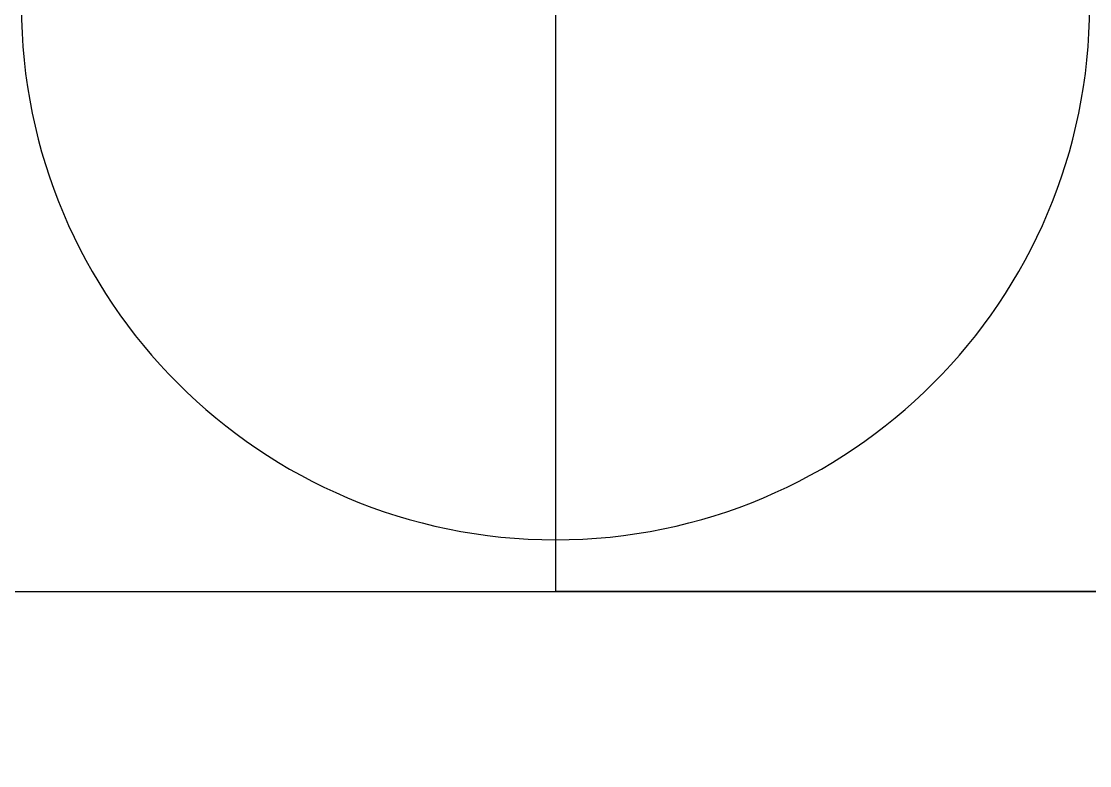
# Model space of a CAD drawing. Header units: millimetres. Extents: x -58 to 58, y -6 to 23.
# Drawn here: x 54.044 to 54.956, y -3.648 to -3.014 of the extents above; entities that cross this region are included whole.
import ezdxf

# ---------------------------------------------------------------- set-up
doc = ezdxf.new("R2010")
doc.units = ezdxf.units.MM
doc.header["$MEASUREMENT"] = 0
doc.layers.add('CL57_ASM', color=7, linetype='CONTINUOUS')

msp = doc.modelspace()

# ---------------------------------------------------------------- linework, layer by layer
at = {"layer": 'CL57_ASM'}
for p, q in [((54.5, 0, -45), (54.5, -3.5, -45)), ((54.5, 0, -50), (54.5, -3.5, -50)), ((54.5, 0, -50), (54.5, -3.5, -50)), ((54.5, 0, -45), (54.5, -3.5, -45)), ((54.5, 0, -17), (54.5, -3.5, -17)), ((54.5, 0, -22), (54.5, -3.5, -22)), ((54.5, 0, -17), (54.5, -3.5, -17)), ((54.5, 0, -22), (54.5, -3.5, -22)), ((54.5, 0, -45), (54.5, -3.5, -45)), ((54.5, 0, -50), (54.5, -3.5, -50)), ((54.5, 0, -50), (54.5, -3.5, -50)), ((54.5, 0, -45), (54.5, -3.5, -45)), ((54.5, 0, -17), (54.5, -3.5, -17)), ((54.5, 0, -22), (54.5, -3.5, -22)), ((54.5, 0, -17), (54.5, -3.5, -17)), ((54.5, 0, -22), (54.5, -3.5, -22)), ((54.5, 0, -45), (54.5, -3.5, -45)), ((54.5, 0, -50), (54.5, -3.5, -50)), ((54.5, 0, -50), (54.5, -3.5, -50)), ((54.5, 0, -45), (54.5, -3.5, -45)), ((54.5, 0, -17), (54.5, -3.5, -17)), ((54.5, 0, -22), (54.5, -3.5, -22)), ((54.5, 0, -17), (54.5, -3.5, -17)), ((54.5, 0, -22), (54.5, -3.5, -22)), ((-58, -3.5, -69.2), (58, -3.5, -69.2)), ((-58, -3.5, -69.2), (58, -3.5, -69.2)), ((-58, -3.5, -69.2), (58, -3.5, -69.2)), ((-58, -3.5, -69.2), (58, -3.5, -69.2)), ((-58, -3.5, -69.2), (58, -3.5, -69.2)), ((-58, -3.5, -69.2), (58, -3.5, -69.2)), ((-56, -3.5), (56, -3.5)), ((-56, -3.5), (56, -3.5)), ((-56, -3.5), (56, -3.5)), ((-56, -3.5), (56, -3.5)), ((-56, -3.5), (56, -3.5)), ((-56, -3.5), (56, -3.5)), ((54.5, -3.5, -45), (58, -3.5, -45)), ((54.5, -3.5, -17), (58, -3.5, -17)), ((58, -3.5, -22), (54.5, -3.5, -22)), ((54.5, -3.5, -45), (58, -3.5, -45)), ((58, -3.5, -50), (54.5, -3.5, -50)), ((58, -3.5, -50), (54.5, -3.5, -50)), ((54.5, -3.5, -17), (58, -3.5, -17)), ((58, -3.5, -22), (54.5, -3.5, -22)), ((54.5, -3.5, -45), (58, -3.5, -45)), ((54.5, -3.5, -17), (58, -3.5, -17)), ((58, -3.5, -22), (54.5, -3.5, -22)), ((54.5, -3.5, -45), (58, -3.5, -45)), ((58, -3.5, -50), (54.5, -3.5, -50)), ((58, -3.5, -50), (54.5, -3.5, -50)), ((54.5, -3.5, -17), (58, -3.5, -17)), ((58, -3.5, -22), (54.5, -3.5, -22)), ((54.5, -3.5, -45), (58, -3.5, -45)), ((54.5, -3.5, -17), (58, -3.5, -17)), ((58, -3.5, -22), (54.5, -3.5, -22)), ((54.5, -3.5, -45), (58, -3.5, -45)), ((58, -3.5, -50), (54.5, -3.5, -50)), ((58, -3.5, -50), (54.5, -3.5, -50)), ((54.5, -3.5, -17), (58, -3.5, -17)), ((58, -3.5, -22), (54.5, -3.5, -22))]:
    msp.add_line(p, q, dxfattribs=at)
for centre, radius, start, end in [((54.5, -3.5, -33.5), 1.5, 0, 180), ((54.5, -3.5, -33.5), 1.5, 0, 180), ((54.5, -3.5, -33.5), 1.5, 0, 180), ((54.5, -3.5, -33.5), 1.5, 0, 180), ((54.5, -3.5, -33.5), 1.5, 0, 180), ((54.5, -3.5, -33.5), 1.5, 0, 180), ((54.5, -3, -33.5), 0.455788, 180, 0), ((54.5, -3, -33.5), 0.455788, 180, 0), ((54.5, -3, -33.5), 0.455788, 180, 0), ((54.5, -3, -33.5), 0.455788, 180, 0), ((54.5, -3, -33.5), 0.455788, 180, 0), ((54.5, -3, -33.5), 0.455788, 180, 0), ((54.5, -3.5, -33.5), 1.5, 180, 0), ((54.5, -3.5, -33.5), 1.5, 180, 0), ((54.5, -3.5, -33.5), 1.5, 180, 0), ((54.5, -3.5, -33.5), 1.5, 180, 0), ((54.5, -3.5, -33.5), 1.5, 180, 0), ((54.5, -3.5, -33.5), 1.5, 180, 0), ((54.5, -3.5, -19.5), 0, 0, 0), ((54.5, -3.5, -47.5), 0, 180, 0), ((54.5, -3.5, -47.5), 0, 180, 0), ((54.5, -3.5, -19.5), 0, 0, 0), ((54.5, -3.5, -19.5), 0, 0, 0), ((54.5, -3.5, -47.5), 0, 180, 0), ((54.5, -3.5, -47.5), 0, 180, 0), ((54.5, -3.5, -19.5), 0, 0, 0), ((54.5, -3.5, -19.5), 0, 0, 0), ((54.5, -3.5, -47.5), 0, 180, 0), ((54.5, -3.5, -47.5), 0, 180, 0), ((54.5, -3.5, -19.5), 0, 0, 0)]:
    msp.add_arc(centre, radius, start, end, dxfattribs=at)

doc.saveas('drawing.dxf')
